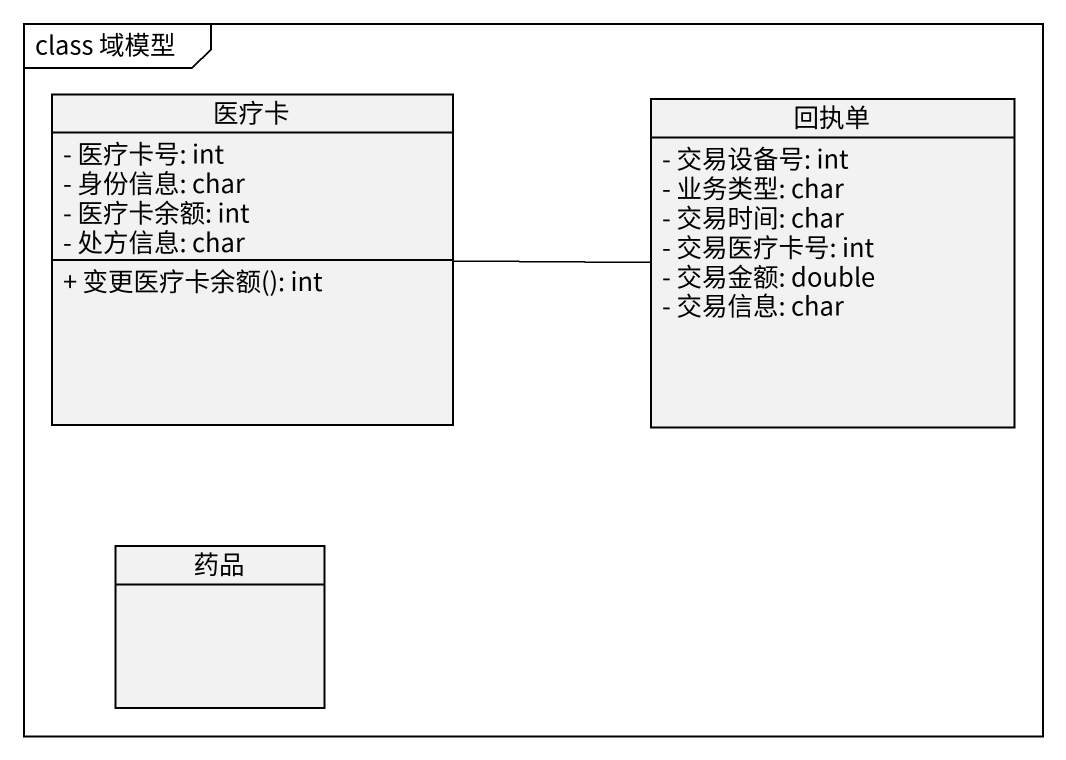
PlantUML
@startuml
mainframe class 域模型
hide circle
hide empty members
skinparam classAttributeIconSize 0
class 医疗卡 {
  - 医疗卡号: int
  - 身份信息: char
  - 医疗卡余额: int
  - 处方信息: char
  + 变更医疗卡余额(): int
}
class 回执单 {
  - 交易设备号: int
  - 业务类型: char
  - 交易时间: char
  - 交易医疗卡号: int
  - 交易金额: double
  - 交易信息: char
}
class 药品
医疗卡 -right- 回执单
@enduml
